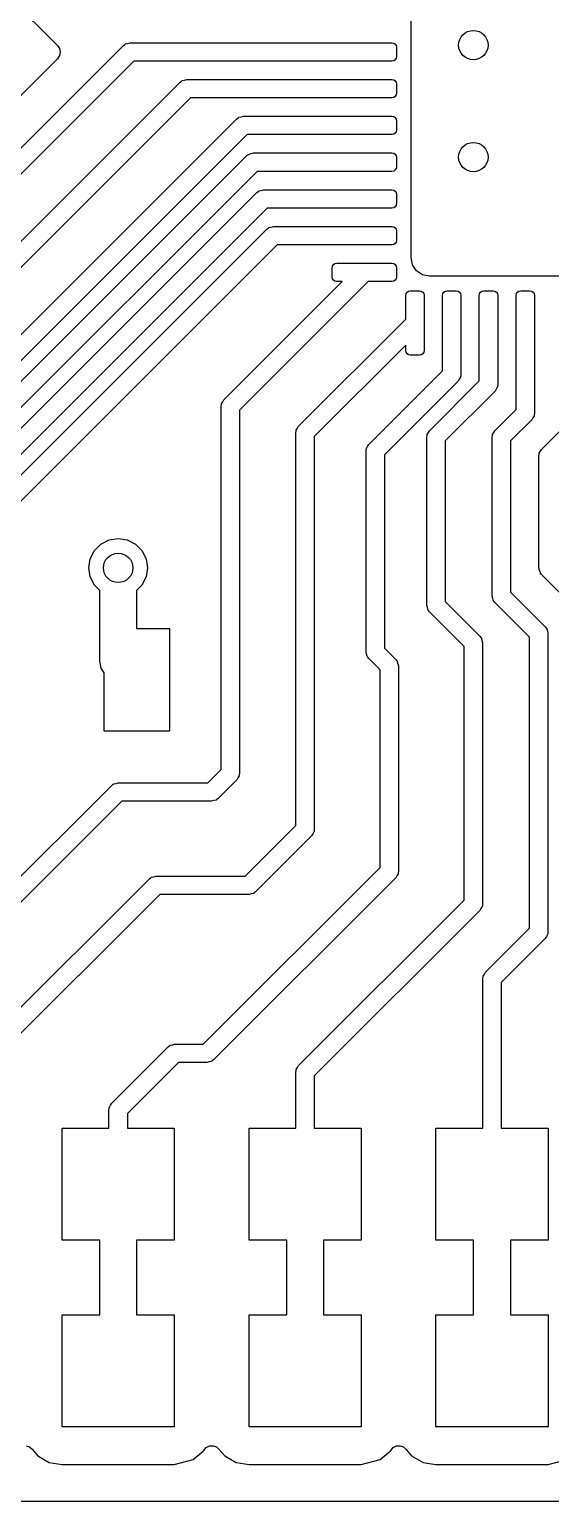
# Model space of a CAD drawing. Extents: x 6.22 to 8.56, y -5.56 to -4.02.
# Drawn here: x 7.603 to 7.881, y -5.56 to -4.772 of the extents above; entities that cross this region are included whole.
import ezdxf

# ---------------------------------------------------------------- set-up
doc = ezdxf.new("R2010")
doc.units = 0
doc.header["$MEASUREMENT"] = 0
doc.layers.add('BLACK', color=7, linetype='CONTINUOUS')

msp = doc.modelspace()

# ---------------------------------------------------------------- linework, layer by layer
at = {"layer": 'BLACK', "linetype": 'CONTINUOUS'}
for p, q in [((7.80676, -4.89389), (7.80676, -4.69311)), ((7.59192, -4.75461), (7.61753, -4.78021)), ((7.39796, -5.03508), (7.65286, -4.78018)), ((7.61753, -4.78021), (7.61861, -4.78184)), ((7.61861, -4.78184), (7.61899, -4.78375)), ((7.61899, -4.78375), (7.61861, -4.78566)), ((7.65286, -4.78018), (7.65356, -4.77965)), ((7.65356, -4.77965), (7.65368, -4.77952)), ((7.65368, -4.77952), (7.65379, -4.77948)), ((7.65379, -4.77948), (7.65399, -4.77933)), ((7.65399, -4.77933), (7.65518, -4.77908)), ((7.65518, -4.77908), (7.65634, -4.77874)), ((7.65634, -4.77874), (7.79643, -4.77874)), ((7.79643, -4.77874), (7.79737, -4.77892)), ((7.79737, -4.77892), (7.79817, -4.77946)), ((7.79817, -4.77946), (7.7987, -4.78026)), ((7.7987, -4.78026), (7.79889, -4.7812)), ((7.79889, -4.7812), (7.79889, -4.78612)), ((7.65838, -4.78858), (7.40348, -5.04348)), ((7.61753, -4.78729), (7.57778, -4.82703)), ((7.61861, -4.78566), (7.61753, -4.78729)), ((7.79643, -4.78858), (7.65838, -4.78858)), ((7.79737, -4.78839), (7.79643, -4.78858)), ((7.79817, -4.78786), (7.79737, -4.78839)), ((7.7987, -4.78706), (7.79817, -4.78786)), ((7.79889, -4.78612), (7.7987, -4.78706)), ((7.34796, -5.13508), (7.68318, -4.79986)), ((7.68318, -4.79986), (7.68388, -4.79934)), ((7.68388, -4.79934), (7.684, -4.7992)), ((7.684, -4.7992), (7.68411, -4.79917)), ((7.68411, -4.79917), (7.68431, -4.79902)), ((7.68431, -4.79902), (7.68549, -4.79876)), ((7.68549, -4.79876), (7.68666, -4.79842)), ((7.68666, -4.79842), (7.79643, -4.79842)), ((7.79643, -4.79842), (7.79737, -4.79861)), ((7.79737, -4.79861), (7.79817, -4.79914)), ((7.79817, -4.79914), (7.7987, -4.79994)), ((7.7987, -4.79994), (7.79889, -4.80088)), ((7.79889, -4.80088), (7.79889, -4.8058)), ((7.6887, -4.80826), (7.35348, -5.14348)), ((7.79643, -4.80826), (7.6887, -4.80826)), ((7.79737, -4.80808), (7.79643, -4.80826)), ((7.79817, -4.80754), (7.79737, -4.80808)), ((7.7987, -4.80674), (7.79817, -4.80754)), ((7.79889, -4.8058), (7.7987, -4.80674)), ((7.32796, -5.20508), (7.71349, -4.81955)), ((7.71349, -4.81955), (7.71419, -4.81902)), ((7.71419, -4.81902), (7.71431, -4.81889)), ((7.71431, -4.81889), (7.71442, -4.81886)), ((7.71442, -4.81886), (7.71462, -4.8187)), ((7.71462, -4.8187), (7.71581, -4.81845)), ((7.71581, -4.81845), (7.71697, -4.81811)), ((7.71697, -4.81811), (7.79643, -4.81811)), ((7.79643, -4.81811), (7.79737, -4.81829)), ((7.79737, -4.81829), (7.79817, -4.81883)), ((7.79817, -4.81883), (7.7987, -4.81963)), ((7.7987, -4.81963), (7.79889, -4.82057)), ((7.79889, -4.82057), (7.79889, -4.82549)), ((7.71901, -4.82795), (7.33348, -5.21348)), ((7.79643, -4.82795), (7.71901, -4.82795)), ((7.79737, -4.82776), (7.79643, -4.82795)), ((7.79817, -4.82723), (7.79737, -4.82776)), ((7.7987, -4.82643), (7.79817, -4.82723)), ((7.79889, -4.82549), (7.7987, -4.82643)), ((7.33302, -5.22508), (7.71886, -4.83923)), ((7.71886, -4.83923), (7.71957, -4.83871)), ((7.71957, -4.83871), (7.71968, -4.83857)), ((7.71968, -4.83857), (7.71979, -4.83854)), ((7.71979, -4.83854), (7.71999, -4.83839)), ((7.71999, -4.83839), (7.72118, -4.83813)), ((7.72118, -4.83813), (7.72234, -4.83779)), ((7.72234, -4.83779), (7.79643, -4.83779)), ((7.79643, -4.83779), (7.79737, -4.83798)), ((7.79737, -4.83798), (7.79817, -4.83851)), ((7.79817, -4.83851), (7.7987, -4.83931)), ((7.7987, -4.83931), (7.79889, -4.84025)), ((7.79889, -4.84025), (7.79889, -4.84517)), ((7.72438, -4.84763), (7.33854, -5.23348)), ((7.79643, -4.84763), (7.72438, -4.84763)), ((7.79737, -4.84745), (7.79643, -4.84763)), ((7.79817, -4.84691), (7.79737, -4.84745)), ((7.7987, -4.84611), (7.79817, -4.84691)), ((7.79889, -4.84517), (7.7987, -4.84611)), ((7.33807, -5.24508), (7.72423, -4.85892)), ((7.72423, -4.85892), (7.72494, -4.85839)), ((7.72494, -4.85839), (7.72505, -4.85826)), ((7.72505, -4.85826), (7.72516, -4.85823)), ((7.72516, -4.85823), (7.72537, -4.85807)), ((7.72537, -4.85807), (7.72655, -4.85782)), ((7.72655, -4.85782), (7.72771, -4.85748)), ((7.72771, -4.85748), (7.79643, -4.85748)), ((7.79643, -4.85748), (7.79737, -4.85766)), ((7.79737, -4.85766), (7.79817, -4.8582)), ((7.79817, -4.8582), (7.7987, -4.859)), ((7.7987, -4.859), (7.79889, -4.85994)), ((7.79889, -4.85994), (7.79889, -4.86486)), ((7.72975, -4.86732), (7.34359, -5.25348)), ((7.79643, -4.86732), (7.72975, -4.86732)), ((7.79737, -4.86713), (7.79643, -4.86732)), ((7.79817, -4.8666), (7.79737, -4.86713)), ((7.7987, -4.8658), (7.79817, -4.8666)), ((7.79889, -4.86486), (7.7987, -4.8658)), ((7.34313, -5.26508), (7.7296, -4.8786)), ((7.7296, -4.8786), (7.73031, -4.87808)), ((7.73031, -4.87808), (7.73043, -4.87794)), ((7.73043, -4.87794), (7.73053, -4.87791)), ((7.73053, -4.87791), (7.73074, -4.87776)), ((7.73074, -4.87776), (7.73192, -4.8775)), ((7.73192, -4.8775), (7.73308, -4.87716)), ((7.73308, -4.87716), (7.79643, -4.87716)), ((7.79643, -4.87716), (7.79737, -4.87735)), ((7.79737, -4.87735), (7.79817, -4.87788)), ((7.79817, -4.87788), (7.7987, -4.87868)), ((7.7987, -4.87868), (7.79889, -4.87962)), ((7.79889, -4.87962), (7.79889, -4.88454)), ((7.73512, -4.887), (7.34865, -5.27348)), ((7.79643, -4.887), (7.73512, -4.887)), ((7.79737, -4.88682), (7.79643, -4.887)), ((7.79817, -4.88628), (7.79737, -4.88682)), ((7.7987, -4.88548), (7.79817, -4.88628)), ((7.79889, -4.88454), (7.7987, -4.88548)), ((7.80751, -4.89766), (7.80676, -4.89389)), ((7.76444, -4.89931), (7.76463, -4.89837)), ((7.76444, -4.90423), (7.76444, -4.89931)), ((7.76463, -4.89837), (7.76516, -4.89757)), ((7.76516, -4.89757), (7.76596, -4.89703)), ((7.76596, -4.89703), (7.7669, -4.89685)), ((7.7669, -4.89685), (7.79643, -4.89685)), ((7.79643, -4.89685), (7.79737, -4.89703)), ((7.79737, -4.89703), (7.79817, -4.89757)), ((7.79817, -4.89757), (7.7987, -4.89837)), ((7.7987, -4.89837), (7.79889, -4.89931)), ((7.79889, -4.89931), (7.79889, -4.90423)), ((7.80965, -4.90085), (7.80751, -4.89766)), ((7.81284, -4.90299), (7.80965, -4.90085)), ((7.81661, -4.90374), (7.81284, -4.90299)), ((8.01739, -4.90374), (7.81661, -4.90374)), ((7.70652, -4.96995), (7.76978, -4.90669)), ((7.7837, -4.90669), (7.71492, -4.97547)), ((7.76463, -4.90517), (7.76444, -4.90423)), ((7.76516, -4.90597), (7.76463, -4.90517)), ((7.76596, -4.9065), (7.76516, -4.90597)), ((7.7669, -4.90669), (7.76596, -4.9065)), ((7.76978, -4.90669), (7.7669, -4.90669)), ((7.79643, -4.90669), (7.7837, -4.90669)), ((7.79737, -4.9065), (7.79643, -4.90669)), ((7.79817, -4.90597), (7.79737, -4.9065)), ((7.7987, -4.90517), (7.79817, -4.90597)), ((7.79889, -4.90423), (7.7987, -4.90517)), ((7.80533, -4.9118), (7.80627, -4.91161)), ((7.80627, -4.91161), (7.81119, -4.91161)), ((7.81119, -4.91161), (7.81213, -4.9118)), ((7.82502, -4.9118), (7.82596, -4.91161)), ((7.82596, -4.91161), (7.83088, -4.91161)), ((7.83088, -4.91161), (7.83182, -4.9118)), ((7.8447, -4.9118), (7.84564, -4.91161)), ((7.84564, -4.91161), (7.85056, -4.91161)), ((7.85056, -4.91161), (7.8515, -4.9118)), ((7.86439, -4.9118), (7.86533, -4.91161)), ((7.86533, -4.91161), (7.87025, -4.91161)), ((7.87025, -4.91161), (7.87119, -4.9118)), ((7.80381, -4.91407), (7.804, -4.91313)), ((7.80381, -4.9268), (7.80381, -4.91407)), ((7.804, -4.91313), (7.80453, -4.91233)), ((7.80453, -4.91233), (7.80533, -4.9118)), ((7.81213, -4.9118), (7.81293, -4.91233)), ((7.81293, -4.91233), (7.81347, -4.91313)), ((7.81347, -4.91313), (7.81365, -4.91407)), ((7.81365, -4.91407), (7.81365, -4.9436)), ((7.8235, -4.91407), (7.82368, -4.91313)), ((7.8235, -4.95449), (7.8235, -4.91407)), ((7.82368, -4.91313), (7.82422, -4.91233)), ((7.82422, -4.91233), (7.82502, -4.9118)), ((7.83182, -4.9118), (7.83262, -4.91233)), ((7.83262, -4.91233), (7.83315, -4.91313)), ((7.83315, -4.91313), (7.83334, -4.91407)), ((7.83334, -4.91407), (7.83334, -4.95653)), ((7.84318, -4.91407), (7.84337, -4.91313)), ((7.84318, -4.95986), (7.84318, -4.91407)), ((7.84337, -4.91313), (7.8439, -4.91233)), ((7.8439, -4.91233), (7.8447, -4.9118)), ((7.8515, -4.9118), (7.8523, -4.91233)), ((7.8523, -4.91233), (7.85284, -4.91313)), ((7.85284, -4.91313), (7.85302, -4.91407)), ((7.85302, -4.91407), (7.85302, -4.9619)), ((7.86287, -4.91407), (7.86305, -4.91313)), ((7.86287, -4.97517), (7.86287, -4.91407)), ((7.86305, -4.91313), (7.86359, -4.91233)), ((7.86359, -4.91233), (7.86439, -4.9118)), ((7.87119, -4.9118), (7.87199, -4.91233)), ((7.87199, -4.91233), (7.87252, -4.91313)), ((7.87252, -4.91313), (7.87271, -4.91407)), ((7.87271, -4.91407), (7.87271, -4.97721)), ((7.74652, -4.98409), (7.80381, -4.9268)), ((7.80381, -4.94072), (7.75492, -4.98961)), ((7.80381, -4.9436), (7.80381, -4.94072)), ((7.804, -4.94454), (7.80381, -4.9436)), ((7.80453, -4.94534), (7.804, -4.94454)), ((7.80533, -4.94587), (7.80453, -4.94534)), ((7.80627, -4.94606), (7.80533, -4.94587)), ((7.81119, -4.94606), (7.80627, -4.94606)), ((7.81213, -4.94587), (7.81119, -4.94606)), ((7.81293, -4.94534), (7.81213, -4.94587)), ((7.81347, -4.94454), (7.81293, -4.94534)), ((7.81365, -4.9436), (7.81347, -4.94454)), ((7.78402, -4.99396), (7.8235, -4.95449)), ((7.83248, -4.95894), (7.8319, -4.96001)), ((7.83314, -4.95792), (7.83248, -4.95894)), ((7.83317, -4.95767), (7.83314, -4.95792)), ((7.83323, -4.95758), (7.83317, -4.95767)), ((7.83334, -4.95653), (7.83321, -4.95739)), ((7.83321, -4.95739), (7.83323, -4.95758)), ((7.8319, -4.96001), (7.79242, -4.99948)), ((7.81652, -4.98652), (7.84318, -4.95986)), ((7.85158, -4.96538), (7.82492, -4.99204)), ((7.85216, -4.96431), (7.85158, -4.96538)), ((7.85282, -4.9633), (7.85216, -4.96431)), ((7.85286, -4.96304), (7.85282, -4.9633)), ((7.85291, -4.96295), (7.85286, -4.96304)), ((7.85302, -4.9619), (7.8529, -4.96277)), ((7.8529, -4.96277), (7.85291, -4.96295)), ((7.70508, -4.97343), (7.7052, -4.97257)), ((7.70508, -5.16796), (7.70508, -4.97343)), ((7.70519, -4.97238), (7.70524, -4.97229)), ((7.7052, -4.97257), (7.70519, -4.97238)), ((7.70524, -4.97229), (7.70528, -4.97204)), ((7.70528, -4.97204), (7.70594, -4.97102)), ((7.70594, -4.97102), (7.70652, -4.96995)), ((7.71492, -4.97547), (7.71492, -5.17)), ((7.85152, -4.98652), (7.86287, -4.97517)), ((7.87127, -4.98069), (7.85992, -4.99204)), ((7.87185, -4.97963), (7.87127, -4.98069)), ((7.87251, -4.97861), (7.87185, -4.97963)), ((7.87254, -4.97836), (7.87251, -4.97861)), ((7.8726, -4.97826), (7.87254, -4.97836)), ((7.87271, -4.97721), (7.87258, -4.97808)), ((7.87258, -4.97808), (7.8726, -4.97826)), ((7.74508, -4.98757), (7.7452, -4.9867)), ((7.74508, -5.19796), (7.74508, -4.98757)), ((7.74519, -4.98652), (7.74524, -4.98642)), ((7.7452, -4.9867), (7.74519, -4.98652)), ((7.74524, -4.98642), (7.74528, -4.98617)), ((7.74528, -4.98617), (7.74594, -4.98515)), ((7.74594, -4.98515), (7.74652, -4.98409)), ((7.75492, -4.98961), (7.75492, -5.2)), ((7.81508, -4.99), (7.8152, -4.98913)), ((7.81508, -5.08), (7.81508, -4.99)), ((7.81519, -4.98895), (7.81524, -4.98885)), ((7.8152, -4.98913), (7.81519, -4.98895)), ((7.81524, -4.98885), (7.81528, -4.9886)), ((7.81528, -4.9886), (7.81594, -4.98758)), ((7.81594, -4.98758), (7.81652, -4.98652)), ((7.85008, -4.99), (7.8502, -4.98913)), ((7.85008, -5.075), (7.85008, -4.99)), ((7.85019, -4.98895), (7.85024, -4.98885)), ((7.8502, -4.98913), (7.85019, -4.98895)), ((7.85024, -4.98885), (7.85028, -4.9886)), ((7.85028, -4.9886), (7.85094, -4.98758)), ((7.85094, -4.98758), (7.85152, -4.98652)), ((7.87652, -4.99652), (7.89008, -4.98296)), ((7.78258, -4.99744), (7.7827, -4.99658)), ((7.78258, -5.105), (7.78258, -4.99744)), ((7.78269, -4.9964), (7.78274, -4.9963)), ((7.7827, -4.99658), (7.78269, -4.9964)), ((7.78274, -4.9963), (7.78278, -4.99605)), ((7.78278, -4.99605), (7.78344, -4.99503)), ((7.78344, -4.99503), (7.78402, -4.99396)), ((7.82492, -4.99204), (7.82492, -5.07796)), ((7.85992, -4.99204), (7.85992, -5.07296)), ((7.87528, -4.9986), (7.87594, -4.99758)), ((7.87594, -4.99758), (7.87652, -4.99652)), ((7.79242, -4.99948), (7.79242, -5.10296)), ((7.87508, -5), (7.8752, -4.99913)), ((7.87508, -5.06), (7.87508, -5)), ((7.87519, -4.99895), (7.87524, -4.99885)), ((7.8752, -4.99913), (7.87519, -4.99895)), ((7.87524, -4.99885), (7.87528, -4.9986)), ((7.64074, -5.04726), (7.64513, -5.04502)), ((7.64513, -5.04502), (7.65, -5.04425)), ((7.65, -5.04425), (7.65487, -5.04502)), ((7.65487, -5.04502), (7.65926, -5.04726)), ((7.63502, -5.05513), (7.63726, -5.05074)), ((7.63726, -5.05074), (7.64074, -5.04726)), ((7.65926, -5.04726), (7.66274, -5.05074)), ((7.66274, -5.05074), (7.66498, -5.05513)), ((7.63425, -5.06), (7.63502, -5.05513)), ((7.63502, -5.06487), (7.63425, -5.06)), ((7.66498, -5.05513), (7.66575, -5.06)), ((7.66575, -5.06), (7.66498, -5.06487)), ((7.87542, -5.06116), (7.87508, -5.06)), ((7.87568, -5.06235), (7.87542, -5.06116)), ((7.63726, -5.06926), (7.63502, -5.06487)), ((7.64016, -5.07215), (7.63726, -5.06926)), ((7.66274, -5.06926), (7.65984, -5.07215)), ((7.66498, -5.06487), (7.66274, -5.06926)), ((7.87583, -5.06255), (7.87568, -5.06235)), ((7.87586, -5.06266), (7.87583, -5.06255)), ((7.876, -5.06278), (7.87586, -5.06266)), ((7.87652, -5.06348), (7.876, -5.06278)), ((7.90308, -5.09004), (7.87652, -5.06348)), ((7.64016, -5.11), (7.64016, -5.07215)), ((7.65984, -5.07215), (7.65984, -5.0925)), ((7.85042, -5.07616), (7.85008, -5.075)), ((7.85068, -5.07735), (7.85042, -5.07616)), ((7.85992, -5.07296), (7.87848, -5.09152)), ((7.81542, -5.08116), (7.81508, -5.08)), ((7.81568, -5.08235), (7.81542, -5.08116)), ((7.81583, -5.08255), (7.81568, -5.08235)), ((7.81586, -5.08266), (7.81583, -5.08255)), ((7.816, -5.08278), (7.81586, -5.08266)), ((7.81652, -5.08348), (7.816, -5.08278)), ((7.83508, -5.10204), (7.81652, -5.08348)), ((7.82492, -5.07796), (7.84348, -5.09652)), ((7.85083, -5.07755), (7.85068, -5.07735)), ((7.85086, -5.07766), (7.85083, -5.07755)), ((7.851, -5.07778), (7.85086, -5.07766)), ((7.85152, -5.07848), (7.851, -5.07778)), ((7.87008, -5.09704), (7.85152, -5.07848)), ((7.65984, -5.0925), (7.6775, -5.0925)), ((7.6775, -5.0925), (7.6775, -5.1475)), ((7.87848, -5.09152), (7.879, -5.09222)), ((7.879, -5.09222), (7.87914, -5.09234)), ((7.87914, -5.09234), (7.87917, -5.09245)), ((7.87917, -5.09245), (7.87932, -5.09265)), ((7.87932, -5.09265), (7.87958, -5.09384)), ((7.84348, -5.09652), (7.844, -5.09722)), ((7.844, -5.09722), (7.84414, -5.09734)), ((7.84414, -5.09734), (7.84417, -5.09745)), ((7.84417, -5.09745), (7.84432, -5.09765)), ((7.84432, -5.09765), (7.84458, -5.09884)), ((7.84458, -5.09884), (7.84492, -5.1)), ((7.84492, -5.1), (7.84492, -5.24)), ((7.87008, -5.25296), (7.87008, -5.09704)), ((7.87958, -5.09384), (7.87992, -5.095)), ((7.87992, -5.095), (7.87992, -5.255)), ((7.78292, -5.10616), (7.78258, -5.105)), ((7.78318, -5.10735), (7.78292, -5.10616)), ((7.78333, -5.10755), (7.78318, -5.10735)), ((7.78336, -5.10766), (7.78333, -5.10755)), ((7.7835, -5.10778), (7.78336, -5.10766)), ((7.78402, -5.10848), (7.7835, -5.10778)), ((7.79008, -5.11454), (7.78402, -5.10848)), ((7.79242, -5.10296), (7.79848, -5.10902)), ((7.83508, -5.23796), (7.83508, -5.10204)), ((7.64091, -5.11377), (7.64016, -5.11)), ((7.6425, -5.11615), (7.64091, -5.11377)), ((7.6425, -5.1475), (7.6425, -5.11615)), ((7.79008, -5.22046), (7.79008, -5.11454)), ((7.79848, -5.10902), (7.799, -5.10972)), ((7.799, -5.10972), (7.79914, -5.10984)), ((7.79914, -5.10984), (7.79917, -5.10995)), ((7.79917, -5.10995), (7.79932, -5.11015)), ((7.79932, -5.11015), (7.79958, -5.11134)), ((7.79958, -5.11134), (7.79992, -5.1125)), ((7.79992, -5.1125), (7.79992, -5.2225)), ((7.6775, -5.1475), (7.6425, -5.1475)), ((7.69796, -5.17508), (7.70508, -5.16796)), ((7.71472, -5.1714), (7.71406, -5.17242)), ((7.71476, -5.17115), (7.71472, -5.1714)), ((7.71481, -5.17105), (7.71476, -5.17115)), ((7.71492, -5.17), (7.7148, -5.17087)), ((7.7148, -5.17087), (7.71481, -5.17105)), ((7.51796, -5.30508), (7.64652, -5.17652)), ((7.64652, -5.17652), (7.64722, -5.176)), ((7.64722, -5.176), (7.64734, -5.17586)), ((7.64734, -5.17586), (7.64745, -5.17583)), ((7.64745, -5.17583), (7.64765, -5.17568)), ((7.64765, -5.17568), (7.64884, -5.17542)), ((7.64884, -5.17542), (7.65, -5.17508)), ((7.65, -5.17508), (7.69796, -5.17508)), ((7.71348, -5.17348), (7.70348, -5.18348)), ((7.71406, -5.17242), (7.71348, -5.17348)), ((7.65204, -5.18492), (7.52348, -5.31348)), ((7.7, -5.18492), (7.65204, -5.18492)), ((7.70116, -5.18458), (7.7, -5.18492)), ((7.70235, -5.18432), (7.70116, -5.18458)), ((7.70255, -5.18417), (7.70235, -5.18432)), ((7.70266, -5.18414), (7.70255, -5.18417)), ((7.70278, -5.184), (7.70266, -5.18414)), ((7.70348, -5.18348), (7.70278, -5.184)), ((7.71796, -5.22508), (7.74508, -5.19796)), ((7.75348, -5.20348), (7.72348, -5.23348)), ((7.75406, -5.20242), (7.75348, -5.20348)), ((7.75472, -5.2014), (7.75406, -5.20242)), ((7.75476, -5.20115), (7.75472, -5.2014)), ((7.75481, -5.20105), (7.75476, -5.20115)), ((7.75492, -5.2), (7.7548, -5.20087)), ((7.7548, -5.20087), (7.75481, -5.20105)), ((7.54652, -5.34668), (7.66668, -5.22652)), ((7.66668, -5.22652), (7.66738, -5.226)), ((7.66738, -5.226), (7.6675, -5.22586)), ((7.6675, -5.22586), (7.66761, -5.22583)), ((7.66761, -5.22583), (7.66781, -5.22568)), ((7.66781, -5.22568), (7.66899, -5.22542)), ((7.66899, -5.22542), (7.67016, -5.22508)), ((7.67016, -5.22508), (7.71796, -5.22508)), ((7.69546, -5.31508), (7.79008, -5.22046)), ((7.79848, -5.22598), (7.70098, -5.32348)), ((7.79906, -5.22492), (7.79848, -5.22598)), ((7.79972, -5.2239), (7.79906, -5.22492)), ((7.79976, -5.22365), (7.79972, -5.2239)), ((7.79981, -5.22355), (7.79976, -5.22365)), ((7.79992, -5.2225), (7.7998, -5.22337)), ((7.7998, -5.22337), (7.79981, -5.22355)), ((7.6722, -5.23492), (7.55492, -5.3522)), ((7.72, -5.23492), (7.6722, -5.23492)), ((7.72116, -5.23458), (7.72, -5.23492)), ((7.72235, -5.23432), (7.72116, -5.23458)), ((7.72255, -5.23417), (7.72235, -5.23432)), ((7.72266, -5.23414), (7.72255, -5.23417)), ((7.72278, -5.234), (7.72266, -5.23414)), ((7.72348, -5.23348), (7.72278, -5.234)), ((7.74652, -5.32652), (7.83508, -5.23796)), ((7.84406, -5.24242), (7.84348, -5.24348)), ((7.84472, -5.2414), (7.84406, -5.24242)), ((7.84476, -5.24115), (7.84472, -5.2414)), ((7.84481, -5.24105), (7.84476, -5.24115)), ((7.84492, -5.24), (7.8448, -5.24087)), ((7.8448, -5.24087), (7.84481, -5.24105)), ((7.84348, -5.24348), (7.75492, -5.33204)), ((7.84652, -5.27652), (7.87008, -5.25296)), ((7.87848, -5.25848), (7.85492, -5.28204)), ((7.87906, -5.25742), (7.87848, -5.25848)), ((7.87972, -5.2564), (7.87906, -5.25742)), ((7.87976, -5.25615), (7.87972, -5.2564)), ((7.87981, -5.25605), (7.87976, -5.25615)), ((7.87992, -5.255), (7.8798, -5.25587)), ((7.8798, -5.25587), (7.87981, -5.25605)), ((7.84508, -5.28), (7.8452, -5.27913)), ((7.84508, -5.36), (7.84508, -5.28)), ((7.84519, -5.27895), (7.84524, -5.27885)), ((7.8452, -5.27913), (7.84519, -5.27895)), ((7.84524, -5.27885), (7.84528, -5.2786)), ((7.84528, -5.2786), (7.84594, -5.27758)), ((7.84594, -5.27758), (7.84652, -5.27652)), ((7.85492, -5.28204), (7.85492, -5.36)), ((7.64652, -5.34668), (7.67668, -5.31652)), ((7.67668, -5.31652), (7.67738, -5.316)), ((7.67738, -5.316), (7.6775, -5.31586)), ((7.6775, -5.31586), (7.67761, -5.31583)), ((7.67761, -5.31583), (7.67781, -5.31568)), ((7.67781, -5.31568), (7.67899, -5.31542)), ((7.67899, -5.31542), (7.68016, -5.31508)), ((7.68016, -5.31508), (7.69546, -5.31508)), ((7.6822, -5.32492), (7.65492, -5.3522)), ((7.6975, -5.32492), (7.6822, -5.32492)), ((7.69866, -5.32458), (7.6975, -5.32492)), ((7.69985, -5.32432), (7.69866, -5.32458)), ((7.70005, -5.32417), (7.69985, -5.32432)), ((7.70016, -5.32414), (7.70005, -5.32417)), ((7.70028, -5.324), (7.70016, -5.32414)), ((7.70098, -5.32348), (7.70028, -5.324)), ((7.74508, -5.33), (7.7452, -5.32913)), ((7.74519, -5.32895), (7.74524, -5.32885)), ((7.7452, -5.32913), (7.74519, -5.32895)), ((7.74524, -5.32885), (7.74528, -5.3286)), ((7.74528, -5.3286), (7.74594, -5.32758)), ((7.74594, -5.32758), (7.74652, -5.32652)), ((7.74508, -5.36), (7.74508, -5.33)), ((7.75492, -5.33204), (7.75492, -5.36)), ((7.64508, -5.35016), (7.6452, -5.34929)), ((7.64508, -5.36), (7.64508, -5.35016)), ((7.64519, -5.34911), (7.64524, -5.34901)), ((7.6452, -5.34929), (7.64519, -5.34911)), ((7.64524, -5.34901), (7.64528, -5.34876)), ((7.64528, -5.34876), (7.64594, -5.34774)), ((7.64594, -5.34774), (7.64652, -5.34668)), ((7.65492, -5.3522), (7.65492, -5.36)), ((7.62, -5.42), (7.62, -5.36)), ((7.62, -5.36), (7.64508, -5.36)), ((7.65492, -5.36), (7.68, -5.36)), ((7.68, -5.36), (7.68, -5.42)), ((7.72, -5.42), (7.72, -5.36)), ((7.72, -5.36), (7.74508, -5.36)), ((7.75492, -5.36), (7.78, -5.36)), ((7.78, -5.36), (7.78, -5.42)), ((7.82, -5.42), (7.82, -5.36)), ((7.82, -5.36), (7.84508, -5.36)), ((7.85492, -5.36), (7.88, -5.36)), ((7.88, -5.36), (7.88, -5.42)), ((7.64016, -5.42), (7.62, -5.42)), ((7.64016, -5.46), (7.64016, -5.42)), ((7.68, -5.42), (7.65984, -5.42)), ((7.65984, -5.42), (7.65984, -5.46)), ((7.74016, -5.42), (7.72, -5.42)), ((7.74016, -5.46), (7.74016, -5.42)), ((7.78, -5.42), (7.75984, -5.42)), ((7.75984, -5.42), (7.75984, -5.46)), ((7.84016, -5.42), (7.82, -5.42)), ((7.84016, -5.46), (7.84016, -5.42)), ((7.88, -5.42), (7.85984, -5.42)), ((7.85984, -5.42), (7.85984, -5.46)), ((7.62, -5.52), (7.62, -5.46)), ((7.62, -5.46), (7.64016, -5.46)), ((7.65984, -5.46), (7.68, -5.46)), ((7.68, -5.46), (7.68, -5.52)), ((7.72, -5.52), (7.72, -5.46)), ((7.72, -5.46), (7.74016, -5.46)), ((7.75984, -5.46), (7.78, -5.46)), ((7.78, -5.46), (7.78, -5.52)), ((7.82, -5.52), (7.82, -5.46)), ((7.82, -5.46), (7.84016, -5.46)), ((7.85984, -5.46), (7.88, -5.46)), ((7.88, -5.46), (7.88, -5.52)), ((7.68, -5.52), (7.62, -5.52)), ((7.78, -5.52), (7.72, -5.52)), ((7.88, -5.52), (7.82, -5.52)), ((7.60075, -5.53016), (7.6026, -5.53078)), ((7.6026, -5.53078), (7.60393, -5.5319)), ((7.60393, -5.5319), (7.60697, -5.53553)), ((7.69014, -5.53755), (7.69553, -5.53303)), ((7.69553, -5.53303), (7.69577, -5.53261)), ((7.69577, -5.53261), (7.69705, -5.53115)), ((7.69705, -5.53115), (7.6988, -5.53028)), ((7.6988, -5.53028), (7.70075, -5.53016)), ((7.70075, -5.53016), (7.7026, -5.53078)), ((7.7026, -5.53078), (7.70393, -5.5319)), ((7.70393, -5.5319), (7.70697, -5.53553)), ((7.79014, -5.53755), (7.79553, -5.53303)), ((7.79553, -5.53303), (7.79577, -5.53261)), ((7.79577, -5.53261), (7.79705, -5.53115)), ((7.79705, -5.53115), (7.7988, -5.53028)), ((7.7988, -5.53028), (7.80075, -5.53016)), ((7.80075, -5.53016), (7.8026, -5.53078)), ((7.8026, -5.53078), (7.80393, -5.5319)), ((7.80393, -5.5319), (7.80697, -5.53553)), ((7.60697, -5.53553), (7.61307, -5.53905)), ((7.61307, -5.53905), (7.62, -5.54027)), ((7.62, -5.54027), (7.67999, -5.54027)), ((7.67999, -5.54027), (7.69014, -5.53755)), ((7.70697, -5.53553), (7.71307, -5.53905)), ((7.71307, -5.53905), (7.72, -5.54027)), ((7.72, -5.54027), (7.77999, -5.54027)), ((7.77999, -5.54027), (7.79014, -5.53755)), ((7.80697, -5.53553), (7.81307, -5.53905)), ((7.81307, -5.53905), (7.82, -5.54027)), ((7.82, -5.54027), (7.87999, -5.54027)), ((7.87999, -5.54027), (7.89014, -5.53755)), ((8.55504, -5.56004), (7.29933, -5.56004))]:
    msp.add_line(p, q, dxfattribs=at)
at = {"layer": 'BLACK'}
for centre in [(7.84, -4.78), (7.84, -4.84), (7.65, -5.06)]:
    msp.add_circle(centre, 0.00787, dxfattribs=at)

doc.saveas('drawing.dxf')
